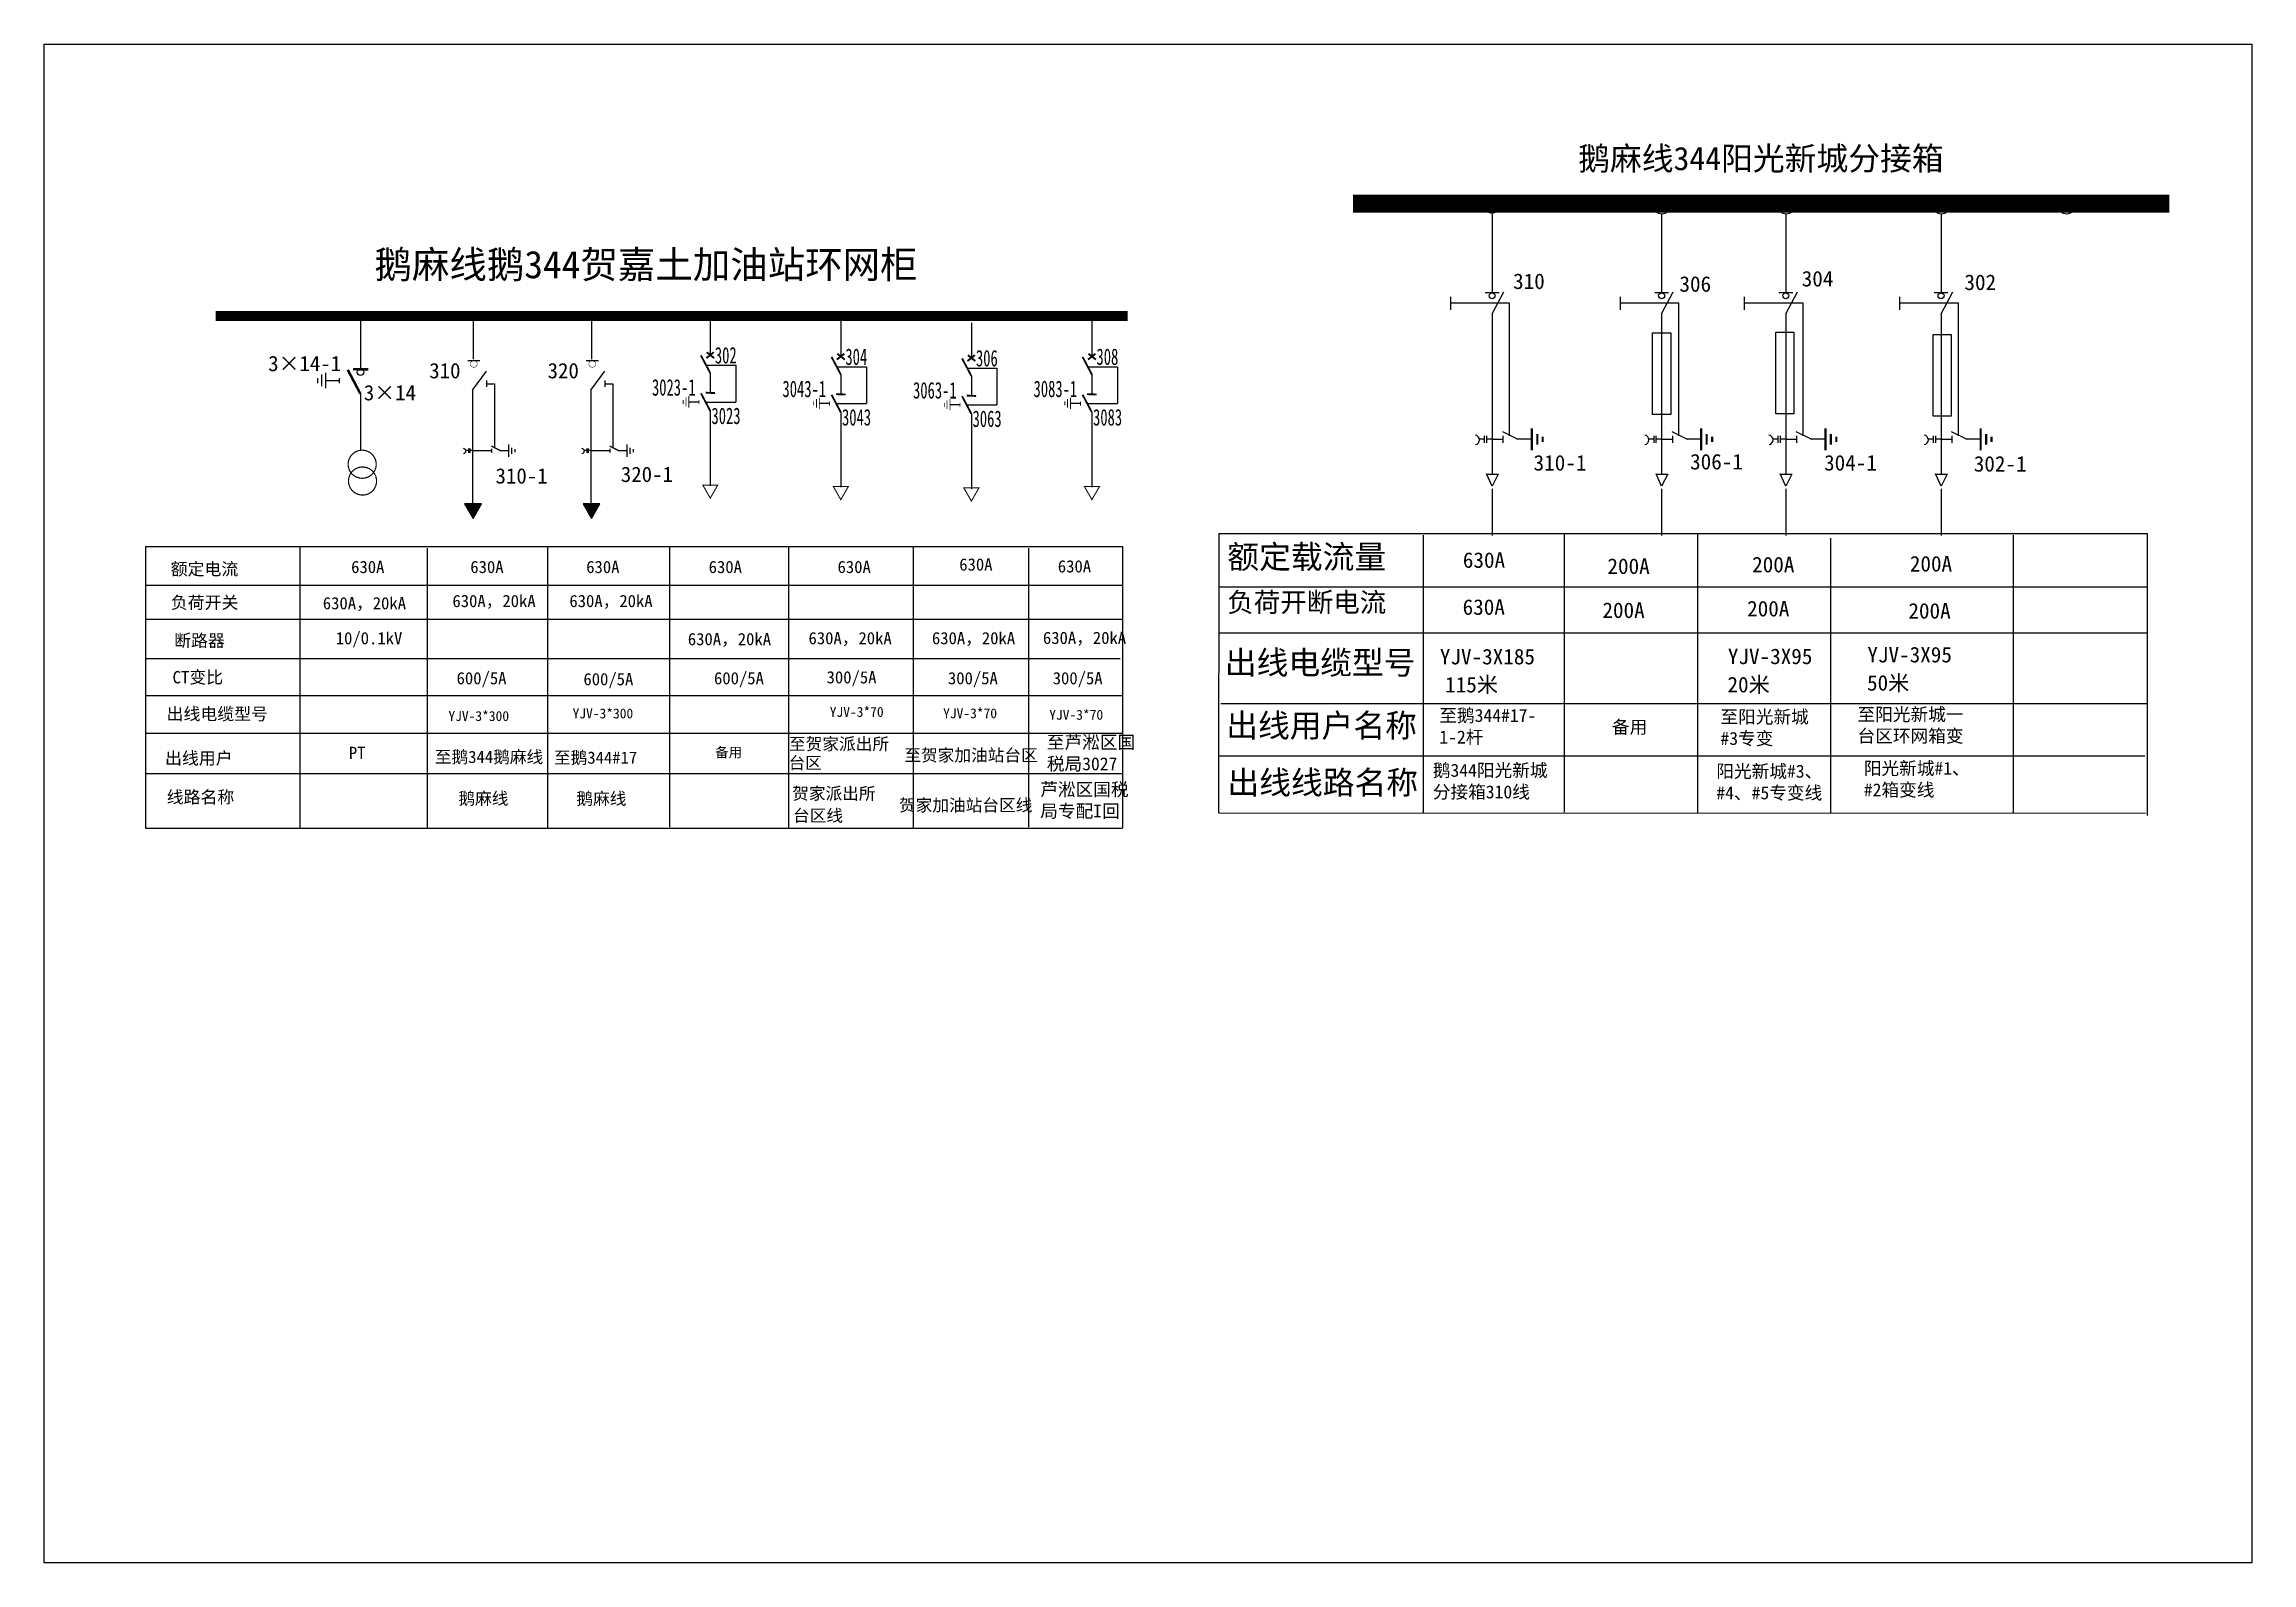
# Model space of a CAD drawing. Extents: x -3 to 423, y -304 to -10.
import ezdxf

# ---------------------------------------------------------------- set-up
doc = ezdxf.new("R2010")
doc.units = 0
doc.linetypes.add('ACAD_ISO02W100', pattern=[15, 12, -3])
doc.linetypes.add('CENTER', pattern=[50.8, 31.75, -6.35, 6.35, -6.35])
doc.layers.get('0').update_dxf_attribs({"linetype": 'CONTINUOUS'})
doc.layers.add('1', color=7, linetype='CONTINUOUS')
doc.layers.add('2', color=7, linetype='CONTINUOUS')
doc.styles.add('HZ', font='SIMKAI.TTF')
doc.styles.get("Standard").update_dxf_attribs({"font": 'SIMKAI.TTF'})
doc.styles.add('宋体', font='SimSun.ttf')

# ---------------------------------------------------------------- blocks, each defined once
blk = doc.blocks.new('JD')
for points in [[(-2, 0.2), (-2, -0.2), (2, 0.2), (2, -0.2)], [(1, -1.2), (1, -0.8), (-1, -1.2), (-1, -0.8)], [(-0.5, -1.8), (-0.5, -2.2), (0.5, -1.8), (0.5, -2.2)]]:
    blk.add_trace(points)

msp = doc.modelspace()

# ---------------------------------------------------------------- hatches: boundary and pattern name
for points in [[(79.69, -101.98), (81.32, -99.16), (78.06, -99.16)], [(102.54, -101.98), (104.17, -99.16), (100.92, -99.16)]]:
    msp.add_hatch(color=7).paths.add_polyline_path(points)

# ---------------------------------------------------------------- linework, layer by layer
for p, q in [((276.45, -43.22), (276.45, -58.29)), ((309.17, -43.22), (309.17, -58.29)), ((333.15, -43.22), (333.15, -58.29)), ((363.12, -43.22), (363.12, -58.29)), ((268.42, -59.16), (268.42, -61.66)), ((275.13, -58.34), (277.78, -58.34)), ((276.45, -62.49), (278.7, -58.23)), ((301.14, -59.16), (301.14, -61.66)), ((307.84, -58.34), (310.5, -58.34)), ((309.17, -62.49), (311.42, -58.23)), ((325.12, -59.16), (325.12, -61.66)), ((331.82, -58.34), (334.48, -58.34)), ((333.15, -62.49), (335.4, -58.23)), ((355.09, -59.16), (355.09, -61.66)), ((361.8, -58.34), (364.45, -58.34)), ((363.12, -62.49), (365.37, -58.23)), ((57.93, -63.89), (57.93, -73.35)), ((125.48, -63.6), (125.48, -70.56)), ((150.69, -63.89), (150.69, -70.84)), ((199.17, -63.89), (199.17, -70.84)), ((276.45, -62.38), (276.45, -93.27)), ((279.8, -86.01), (279.8, -60.41)), ((309.17, -62.38), (309.17, -93.27)), ((312.51, -86.01), (312.51, -60.41)), ((333.15, -62.38), (333.15, -93.27)), ((336.49, -86.01), (336.49, -60.41)), ((363.12, -62.38), (363.12, -93.27)), ((366.47, -86.01), (366.47, -60.41)), ((175.9, -64.17), (175.9, -71.12)), ((78.66, -71.48), (81.02, -71.48)), ((101.52, -71.48), (103.87, -71.48)), ((124.69, -72.4), (130.41, -72.4)), ((130.41, -72.4), (130.41, -79.5)), ((53.87, -75.38), (51.24, -75.38)), ((82.25, -75.36), (82.25, -76.58)), ((82.28, -75.97), (83.84, -75.97)), ((83.84, -75.97), (83.84, -88.32)), ((105.1, -75.36), (105.1, -76.58)), ((105.13, -75.97), (106.69, -75.97)), ((106.69, -75.97), (106.69, -88.32)), ((125.48, -73.91), (125.48, -77.72)), ((149.9, -72.68), (155.62, -72.68)), ((150.69, -74.19), (150.69, -78.01)), ((155.62, -72.68), (155.62, -79.78)), ((175.11, -72.97), (180.82, -72.97)), ((175.9, -74.47), (175.9, -78.29)), ((180.82, -72.97), (180.82, -80.06)), ((198.38, -72.68), (204.09, -72.68)), ((199.17, -74.19), (199.17, -78)), ((204.09, -72.68), (204.09, -79.78)), ((57.93, -77.9), (57.93, -88.83)), ((123.3, -79.5), (121.36, -79.5)), ((124.58, -79.5), (130.41, -79.5)), ((148.5, -79.78), (146.57, -79.78)), ((149.79, -79.78), (155.62, -79.78)), ((173.71, -80.06), (171.77, -80.06)), ((175, -80.06), (180.82, -80.06)), ((196.98, -79.78), (195.04, -79.78)), ((198.27, -79.78), (204.09, -79.78)), ((125.48, -81.21), (125.48, -95.67)), ((150.69, -81.49), (150.69, -95.95)), ((175.9, -81.77), (175.9, -96.24)), ((199.17, -81.49), (199.17, -95.95)), ((278.42, -85.18), (281.42, -86.68)), ((311.13, -85.18), (314.13, -86.68)), ((335.11, -85.18), (338.11, -86.68)), ((365.09, -85.18), (368.08, -86.68)), ((79.69, -88.88), (83.28, -88.88)), ((84.86, -88.84), (86.5, -88.84)), ((102.54, -88.88), (106.13, -88.88)), ((107.71, -88.84), (109.35, -88.84)), ((274.94, -86.66), (273.99, -86.66)), ((274.94, -86.03), (274.94, -87.39)), ((275.36, -86.03), (275.36, -87.39)), ((276.45, -86.66), (275.36, -86.66)), ((276.45, -86.68), (278.53, -86.68)), ((278.53, -85.99), (278.53, -87.37)), ((281.24, -86.62), (284.07, -86.62)), ((307.66, -86.66), (306.71, -86.66)), ((307.66, -86.03), (307.66, -87.39)), ((308.08, -86.03), (308.08, -87.39)), ((309.16, -86.66), (308.08, -86.66)), ((309.17, -86.68), (311.25, -86.68)), ((311.25, -85.99), (311.25, -87.37)), ((313.96, -86.62), (316.78, -86.62)), ((331.64, -86.66), (330.69, -86.66)), ((331.64, -86.03), (331.64, -87.39)), ((332.06, -86.03), (332.06, -87.39)), ((333.15, -86.66), (332.06, -86.66)), ((333.15, -86.68), (335.23, -86.68)), ((335.23, -85.99), (335.23, -87.37)), ((337.94, -86.62), (340.76, -86.62)), ((361.61, -86.66), (360.66, -86.66)), ((361.61, -86.03), (361.61, -87.39)), ((362.03, -86.03), (362.03, -87.39)), ((363.12, -86.66), (362.03, -86.66)), ((363.12, -86.68), (365.2, -86.68)), ((365.2, -85.99), (365.2, -87.37)), ((367.91, -86.62), (370.74, -86.62)), ((275.35, -93.4), (277.64, -93.4)), ((276.47, -95.72), (275.38, -93.36)), ((277.64, -93.4), (276.47, -95.72)), ((308.06, -93.4), (310.35, -93.4)), ((309.18, -95.72), (308.09, -93.36)), ((310.35, -93.4), (309.18, -95.72)), ((332.04, -93.4), (334.33, -93.4)), ((333.16, -95.72), (332.07, -93.36)), ((334.33, -93.4), (333.16, -95.72)), ((362.02, -93.4), (364.31, -93.4)), ((363.14, -95.72), (362.04, -93.36)), ((364.31, -93.4), (363.14, -95.72)), ((223.7, -158.82), (223.71, -104.87)), ((223.71, -104.87), (402.93, -104.87)), ((263.1, -105.17), (263.1, -158.88)), ((290.34, -104.99), (290.34, -158.7)), ((316.13, -104.97), (316.13, -158.89)), ((341.78, -105.78), (341.78, -158.9)), ((377.03, -105.17), (377.03, -158.91)), ((402.93, -104.87), (402.93, -159.34)), ((223.81, -115.15), (402.95, -115.15)), ((223.81, -124.06), (402.95, -124.06)), ((224.04, -137.68), (402.82, -137.68)), ((402.47, -147.83), (223.74, -147.83)), ((402.59, -158.91), (223.7, -158.87))]:
    msp.add_line(p, q)
at = {"color": 7}
for p, q in [((79.74, -71.21), (79.74, -63.16)), ((102.59, -71.21), (102.59, -63.16))]:
    msp.add_line(p, q, dxfattribs=at)
at = {"linetype": 'ACAD_ISO02W100'}
for p, q in [((279.8, -60.41), (268.42, -60.41)), ((312.51, -60.41), (301.14, -60.41)), ((336.49, -60.41), (325.12, -60.41)), ((366.47, -60.41), (355.09, -60.41))]:
    msp.add_line(p, q, dxfattribs=at)
at = {"color": 0}
for p, q in [((79.58, -77.18), (79.58, -99.65)), ((102.44, -77.18), (102.44, -99.65)), ((46.21, -107.38), (46.21, -161.82)), ((70.83, -107.68), (70.83, -161.9)), ((16.49, -114.87), (38.13, -114.87)), ((38.02, -114.87), (56.28, -114.87)), ((52.68, -114.87), (205.17, -114.87)), ((16.49, -121.44), (38.04, -121.44)), ((37.93, -121.44), (56.19, -121.44)), ((55.88, -121.44), (205.08, -121.44)), ((16.49, -136.15), (37.88, -136.15)), ((37.78, -136.15), (56.03, -136.15)), ((55.73, -136.15), (204.92, -136.15))]:
    msp.add_line(p, q, dxfattribs=at)
at = {"linetype": 'CENTER'}
for p, q in [((276.47, -96.22), (276.47, -105.25)), ((309.18, -96.22), (309.18, -105.25)), ((333.16, -96.22), (333.16, -105.25)), ((363.14, -96.22), (363.14, -105.25))]:
    msp.add_line(p, q, dxfattribs=at)
for points in [[(-3.13, -10.4), (423.13, -10.4), (423.13, -303.6), (-3.13, -303.6)], [(307.43, -66.15), (310.93, -66.15), (310.93, -81.91), (307.43, -81.91)], [(331.23, -66.01), (334.73, -66.01), (334.73, -81.77), (331.23, -81.77)], [(361.6, -66.44), (365.11, -66.44), (365.11, -82.2), (361.6, -82.2)]]:
    msp.add_lwpolyline(points, close=True)
for points, const_width in [([(249.56, -41.19), (407.21, -41.19)], 3.5), ([(29.97, -62.9), (206.08, -62.9)], 1.91), ([(78.66, -71.48), (81.02, -71.48)], 0.2), ([(101.52, -71.48), (103.87, -71.48)], 0.2), ([(125.48, -73.91), (123.68, -70.49)], 0.361), ([(126.16, -69.88), (124.72, -71.02)], 0.361), ([(124.8, -69.88), (126.25, -71.02)], 0.361), ([(150.69, -74.19), (148.89, -70.77)], 0.361), ([(151.37, -70.16), (149.92, -71.3)], 0.361), ([(150.01, -70.16), (151.46, -71.3)], 0.361), ([(175.9, -74.47), (174.09, -71.05)], 0.361), ([(176.58, -70.44), (175.13, -71.58)], 0.361), ([(175.22, -70.44), (176.66, -71.58)], 0.361), ([(199.17, -74.19), (197.36, -70.77)], 0.361), ([(199.85, -70.16), (198.4, -71.3)], 0.361), ([(198.49, -70.16), (199.93, -71.3)], 0.361), ([(49.68, -74.82), (49.68, -75.88)], 0.214), ([(50.45, -74.17), (50.45, -76.47)], 0.214), ([(51.22, -73.82), (51.22, -76.83)], 0.214), ([(53.87, -74.85), (53.87, -75.91)], 0.214), ([(57.93, -77.9), (55.48, -73.26)], 0.49), ([(59.43, -73.17), (56.53, -73.15)], 0.49), ([(120.26, -79.08), (120.26, -79.86)], 0.157), ([(120.78, -78.61), (120.78, -80.3)], 0.157), ([(121.35, -78.34), (121.35, -80.56)], 0.157), ([(123.3, -79.11), (123.3, -79.89)], 0.157), ([(125.48, -81.21), (123.68, -77.79)], 0.361), ([(126.4, -77.76), (124.57, -77.69)], 0.361), ([(145.46, -79.36), (145.46, -80.15)], 0.157), ([(145.99, -78.89), (145.99, -80.58)], 0.157), ([(146.55, -78.63), (146.55, -80.84)], 0.157), ([(148.5, -79.39), (148.5, -80.17)], 0.157), ([(150.69, -81.49), (148.89, -78.07)], 0.361), ([(151.61, -78.04), (149.77, -77.97)], 0.361), ([(170.67, -79.65), (170.67, -80.43)], 0.157), ([(171.2, -79.17), (171.2, -80.86)], 0.157), ([(171.76, -78.91), (171.76, -81.12)], 0.157), ([(173.71, -79.67), (173.71, -80.45)], 0.157), ([(175.9, -81.77), (174.09, -78.35)], 0.361), ([(176.82, -78.32), (174.98, -78.26)], 0.361), ([(193.94, -79.36), (193.94, -80.15)], 0.157), ([(194.47, -78.89), (194.47, -80.58)], 0.157), ([(195.03, -78.63), (195.03, -80.84)], 0.157), ([(196.98, -79.39), (196.98, -80.17)], 0.157), ([(199.17, -81.49), (197.36, -78.07)], 0.361), ([(200.09, -78.04), (198.25, -77.97)], 0.361), ([(83.21, -88), (84.96, -88.88)], 0.262), ([(83.28, -88.47), (83.28, -89.28)], 0.262), ([(106.06, -88), (107.81, -88.88)], 0.262), ([(106.13, -88.47), (106.13, -89.28)], 0.262)]:
    msp.add_lwpolyline(points, dxfattribs=dict(const_width=const_width))
for points, const_width in [([(79.18, -72.13, 1), (80.48, -72.13, 1)], 0.1), ([(102.03, -72.13, 1), (103.33, -72.13, 1)], 0.1), ([(60.98, -91.5, -1), (55.56, -91.5, -1)], 0.229), ([(61.05, -94.74, -1), (55.63, -94.74, -1)], 0.229)]:
    msp.add_lwpolyline(points, format="xyb", close=True, dxfattribs=dict(const_width=const_width))
for points in [[(77.79, -88.41, -0.877934), (77.81, -89.48)], [(100.64, -88.41, -0.877934), (100.66, -89.48)]]:
    msp.add_lwpolyline(points, format="xyb")
for points in [[(78.81, -88.86), (78.26, -88.86)], [(78.81, -88.49), (78.81, -89.29)], [(79.06, -88.49), (79.06, -89.29)], [(79.69, -88.86), (79.06, -88.86)], [(101.66, -88.86), (101.11, -88.86)], [(101.66, -88.49), (101.66, -89.29)], [(101.91, -88.49), (101.91, -89.29)], [(102.54, -88.86), (101.91, -88.86)]]:
    msp.add_lwpolyline(points)
at = {"color": 0, "const_width": 0.203}
for points in [[(124.04, -95.52), (125.48, -98.05), (126.93, -95.52)], [(149.24, -95.8), (150.69, -98.34), (152.14, -95.8)], [(174.45, -96.08), (175.9, -98.62), (177.35, -96.08)], [(197.72, -95.8), (199.17, -98.33), (200.62, -95.8)]]:
    msp.add_lwpolyline(points, close=True, dxfattribs=at)
at = {"color": 7}
for points in [[(79.69, -101.98), (81.32, -99.16), (78.06, -99.16)], [(102.54, -101.98), (104.17, -99.16), (100.92, -99.16)]]:
    msp.add_lwpolyline(points, close=True, dxfattribs=at)
for centre, radius in [((276.4, -41.55), 1.49), ((309.24, -41.72), 1.49), ((333.22, -41.72), 1.49), ((363.19, -41.72), 1.49), ((387.37, -41.72), 1.49), ((276.45, -58.98), 0.577), ((309.17, -58.98), 0.577), ((333.15, -58.98), 0.577), ((363.12, -58.98), 0.577), ((57.93, -73.71), 0.639)]:
    msp.add_circle(centre, radius)
for centre in [(273.08, -86.8), (305.8, -86.8), (329.78, -86.8), (359.75, -86.8)]:
    msp.add_arc(centre, 0.92, 278.5404, 83.6643)
for points in [[(283.9, -88.8), (284.32, -88.8), (283.9, -84.6), (284.32, -84.6)], [(316.61, -88.8), (317.03, -88.8), (316.61, -84.6), (317.03, -84.6)], [(340.6, -88.8), (341.02, -88.8), (340.6, -84.6), (341.02, -84.6)], [(370.57, -88.8), (370.99, -88.8), (370.57, -84.6), (370.99, -84.6)], [(285.37, -85.65), (284.95, -85.65), (285.37, -87.75), (284.95, -87.75)], [(286, -87.23), (286.42, -87.23), (286, -86.18), (286.42, -86.18)], [(318.08, -85.65), (317.66, -85.65), (318.08, -87.75), (317.66, -87.75)], [(318.71, -87.23), (319.13, -87.23), (318.71, -86.18), (319.13, -86.18)], [(342.07, -85.65), (341.65, -85.65), (342.07, -87.75), (341.65, -87.75)], [(342.7, -87.23), (343.12, -87.23), (342.7, -86.18), (343.12, -86.18)], [(372.04, -85.65), (371.62, -85.65), (372.04, -87.75), (371.62, -87.75)], [(372.67, -87.23), (373.09, -87.23), (372.67, -86.18), (373.09, -86.18)]]:
    msp.add_trace(points)
at = {"layer": '1'}
for points in [[(77.79, -88.4, -0.877934), (77.81, -89.46)], [(100.64, -88.4, -0.877934), (100.66, -89.46)]]:
    msp.add_lwpolyline(points, format="xyb", dxfattribs=at)
at = {"layer": '2'}
for p, q in [((79.58, -77.18), (82.3, -73.56)), ((102.44, -77.18), (105.15, -73.56)), ((16.49, -107.38), (38.04, -107.38)), ((16.49, -161.82), (16.49, -107.38)), ((37.93, -107.38), (56.19, -107.38)), ((55.88, -107.38), (205.08, -107.38)), ((94.06, -107.43), (94.06, -161.9)), ((117.63, -107.6), (117.63, -161.55)), ((140.61, -107.6), (140.61, -161.73)), ((164.63, -107.6), (164.63, -161.73)), ((186.92, -107.71), (186.92, -161.55)), ((205.08, -107.38), (205.08, -161.73)), ((16.49, -129), (52.42, -129)), ((37.48, -129), (55.74, -129)), ((55.43, -129), (204.63, -129)), ((16.49, -143.41), (204.95, -143.41)), ((38.04, -151.29), (16.49, -151.29)), ((56.19, -151.29), (37.93, -151.29)), ((205.08, -151.29), (55.88, -151.29)), ((38.04, -161.82), (16.49, -161.82)), ((56.19, -161.82), (37.93, -161.82)), ((205.08, -161.82), (55.88, -161.82))]:
    msp.add_line(p, q, dxfattribs=at)

# ---------------------------------------------------------------- block references
at = {"xscale": 0.6120025848285877, "yscale": 0.6120025848285877, "zscale": 0.6120025849366639, "rotation": 90}
for p in [(86.53, -88.89), (109.38, -88.89)]:
    msp.add_blockref('JD', p, dxfattribs=at)

# ---------------------------------------------------------------- texts
at = {"style": 'HZ'}
for s, height, p in [('鹅麻线344阳光新城分接箱', 4.5, (293.06, -34.72)), ('鹅麻线鹅344贺嘉土加油站环网柜 ', 5.3037, (60.64, -55.59)), ('额定载流量', 4.5, (225.3, -111.63)), ('负荷开断电流', 3.75, (225.3, -120.03)), ('出线电缆型号', 4.5, (224.83, -132.05)), ('出线用户名称', 4.5, (225.1, -144.19)), ('出线线路名称', 4.5, (225.33, -155.2))]:
    msp.add_text(s, height=height, dxfattribs=at).set_placement(p)
for s, p in [('310', (280.49, -57.67)), ('306', (312.61, -58.2)), ('304', (336.22, -57.18)), ('302', (367.64, -57.87)), ('310-1', (284.45, -92.72)), ('306-1', (314.67, -92.51)), ('304-1', (340.54, -92.72)), ('302-1', (369.44, -92.92)), ('630A', (270.79, -111.5)), ('200A', (298.71, -112.68)), ('200A', (326.65, -112.37)), ('200A', (357.1, -112.21)), ('630A', (270.75, -120.57)), ('200A', (297.74, -121.19)), ('200A', (325.68, -120.88)), ('200A', (356.82, -121.3)), ('YJV-3X185', (266.35, -130.14)), ('YJV-3X95', (321.96, -130.09)), ('YJV-3X95', (348.9, -129.76)), ('115米', (267.37, -135.56)), ('20米', (321.89, -135.54)), ('50米', (348.83, -135.21))]:
    msp.add_text(s, height=3).set_placement(p)
at = {"color": 0}
for s, height, p in [('3×14-1', 2.959, (40.12, -73.53)), ('310', 2.959, (71.22, -74.91)), ('320', 2.959, (94.07, -74.91)), ('3×14', 2.959, (58.59, -79.17)), ('310-1', 2.959, (84.02, -95.23)), ('320-1', 2.959, (108.21, -94.93)), ('630A', 2.361, (56.14, -112.51)), ('630A', 2.361, (79.15, -112.51)), ('630A', 2.361, (101.53, -112.51)), ('630A', 2.361, (125.17, -112.51)), ('630A', 2.361, (150.06, -112.51)), ('630A', 2.361, (173.56, -112.03)), ('630A', 2.361, (192.59, -112.39)), ('630A，20kA', 2.361, (50.67, -119.51)), ('630A，20kA', 2.361, (75.7, -119.08)), ('630A，20kA', 2.361, (98.28, -119.08)), ('10/0.1kV', 2.361, (53.17, -126.26)), ('630A，20kA', 2.361, (121.15, -126.44)), ('630A，20kA', 2.361, (144.45, -126.26)), ('630A，20kA', 2.361, (168.28, -126.26)), ('630A，20kA', 2.361, (189.71, -126.2)), ('600/5A', 2.361, (76.5, -133.99)), ('600/5A', 2.361, (100.99, -134.17)), ('600/5A', 2.361, (126.2, -133.99)), ('300/5A', 2.361, (147.94, -133.81)), ('300/5A', 2.361, (171.37, -133.99)), ('300/5A', 2.361, (191.6, -133.99)), ('YJV-3*300', 1.913, (74.92, -141.07)), ('YJV-3*300', 1.913, (98.89, -140.57)), ('YJV-3*70', 1.913, (148.55, -140.27)), ('YJV-3*70', 1.913, (170.44, -140.54)), ('YJV-3*70', 1.913, (190.93, -140.83)), ('至贺家派出所', 2.361, (140.68, -146.68)), ('PT', 2.361, (55.7, -148.41)), ('至鹅344鹅麻线', 2.361, (72.3, -149.18)), ('至鹅344#17', 2.361, (95.3, -149.32)), ('备用', 1.913, (126.41, -148.07)), ('台区', 2.361, (140.59, -150.33)), ('至贺家加油站台区', 2.361, (162.96, -148.85)), ('鹅麻线', 2.361, (76.85, -157.2)), ('鹅麻线', 2.361, (99.63, -157.23)), ('贺家派出所', 2.361, (141.29, -156.24)), ('贺家加油站台区线', 2.361, (161.92, -158.5)), ('台区线', 2.361, (141.46, -160.5))]:
    msp.add_text(s, height=height, dxfattribs=at).set_placement(p)
at = {"style": '宋体', "width": 0.65}
for s, p in [('302', (126.37, -72.05)), ('304', (151.57, -72.33)), ('306', (176.78, -72.61)), ('308', (200.05, -72.33)), ('3023-1', (114.22, -78.25)), ('3043-1', (139.42, -78.53)), ('3063-1', (164.63, -78.81)), ('3083-1', (187.9, -78.53)), ('3023', (125.71, -83.74)), ('3043', (150.92, -84.02)), ('3083', (199.39, -84.02)), ('3063', (176.12, -84.3))]:
    msp.add_text(s, height=3.176, dxfattribs=at).set_placement(p)
at = {"color": 0, "style": 'HZ'}
for s, p in [('额定电流', (21.3, -112.92)), ('负荷开关', (21.33, -119.39)), ('断路器', (21.96, -126.72)), ('CT变比', (21.65, -133.81)), ('出线电缆型号', (20.51, -140.89)), ('出线用户', (20.21, -149.44)), ('线路名称', (20.53, -156.94))]:
    msp.add_text(s, height=2.391, dxfattribs=at).set_placement(p)
at = {"char_height": 2.5, "attachment_point": 1}
for s, insert, width in [('{\\fSimSun|b0|i0|c134|p2;至鹅344#17-\\P1-2杆}', (266.25, -138.75), 31.0499), ('{\\fSimSun|b0|i0|c134|p2;备用}', (299.57, -140.98), 31.0499), ('{\\fSimSun|b0|i0|c134|p2;至阳光新城\\P#3专变}', (320.53, -139.02), 31.0499), ('{\\fSimSun|b0|i0|c134|p2;至阳光新城一台区环网箱变}', (347, -138.54), 23.7262), ('至芦淞区国税局3027', (190.47, -143.92), 18.1951), ('{\\fSimSun|b0|i0|c134|p2;鹅344阳光新城分接箱310线}', (264.99, -149.34), 24.0007), ('{\\fSimSun|b0|i0|c134|p2;阳光新城#3、\\P#4、#5专变线}', (319.74, -149.52), 31.0499), ('{\\fSimSun|b0|i0|c134|p2;阳光新城#1、#2箱变线}', (348.21, -148.95), 23.7262), ('芦淞区国税局专配I回', (189.2, -153.03), 18.1951)]:
    msp.add_mtext(s, dxfattribs=dict(at, insert=insert, width=width))

doc.saveas('drawing.dxf')
